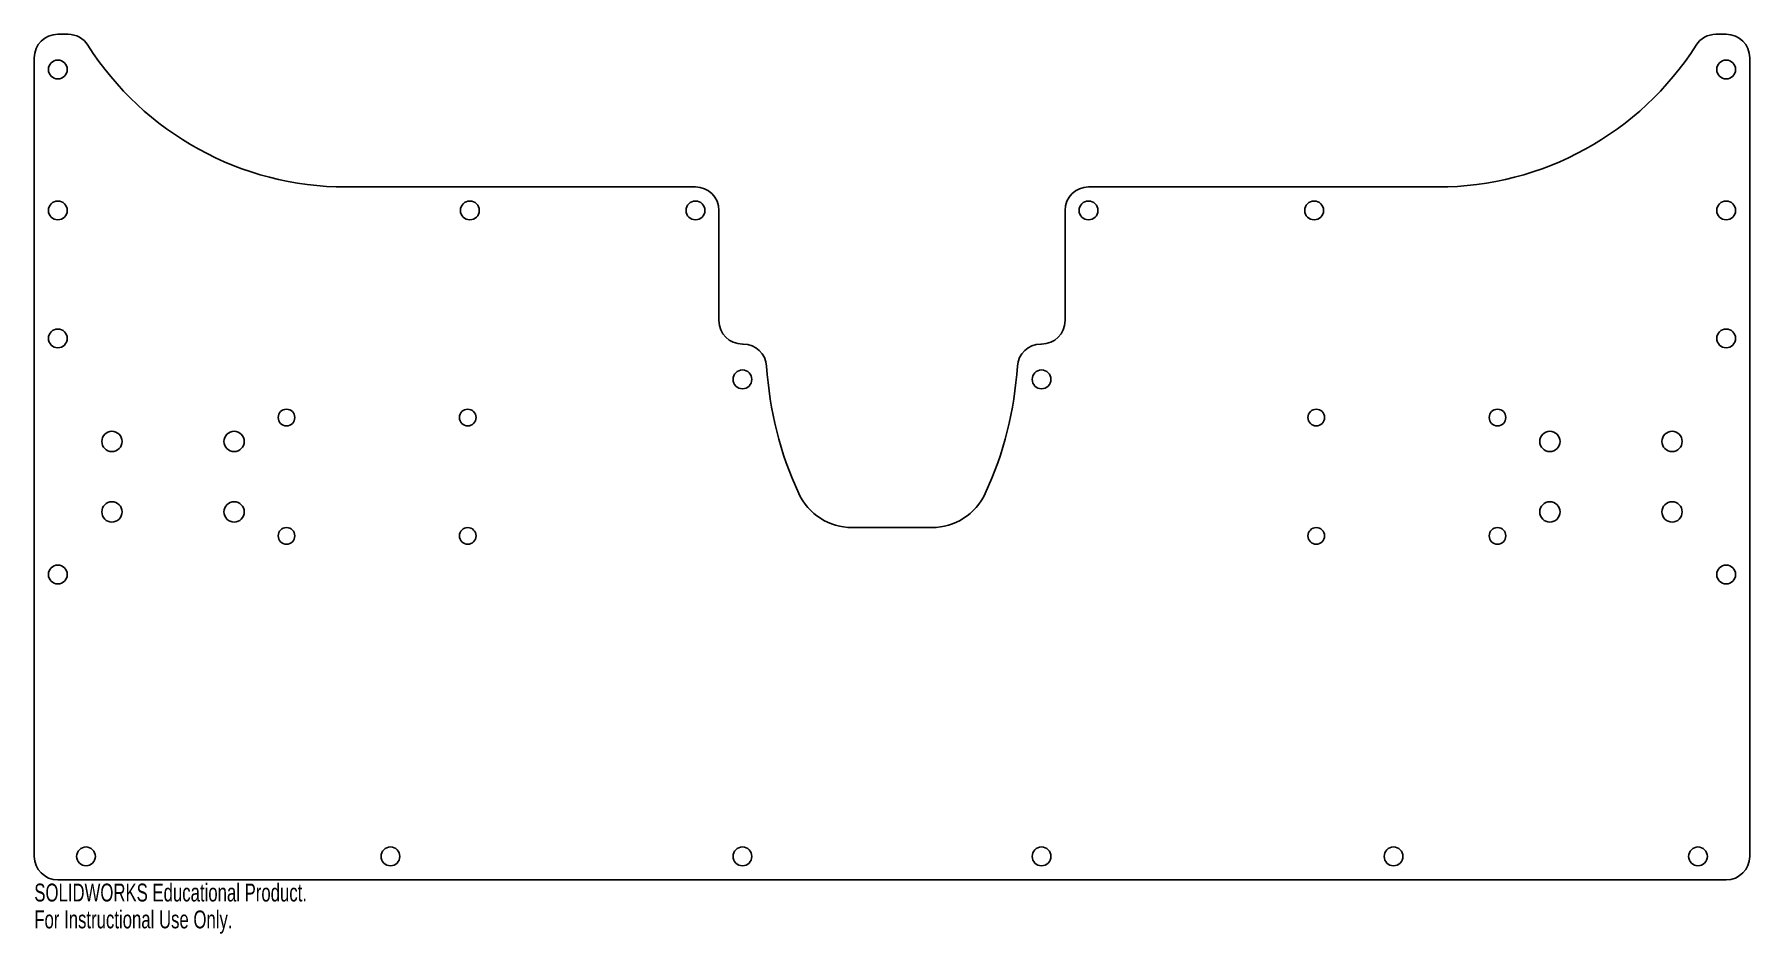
# Model space of a CAD drawing. Header units: inches. Extents: x -9.1 to 9.1, y -1.7 to 7.9.
import ezdxf

# ---------------------------------------------------------------- set-up
doc = ezdxf.new("R2010")
doc.units = ezdxf.units.IN
doc.header["$MEASUREMENT"] = 0
doc.styles.add('SLDTEXTSTYLE0', font='TXT', dxfattribs={"width": 0.7})

msp = doc.modelspace()

# ---------------------------------------------------------------- linework, layer by layer
at = {"color": 7, "linetype": 'Continuous', "lineweight": 25}
for p, q in [((-8.875, 7.875), (-8.766, 7.875)), ((8.875, 7.875), (8.766, 7.875)), ((-9.125, -0.875), (-9.125, 7.625)), ((9.125, -0.875), (9.125, 7.625)), ((-5.81, 6.25), (-2.091, 6.25)), ((5.81, 6.25), (2.091, 6.25)), ((-1.841, 6), (-1.841, 4.827)), ((1.841, 6), (1.841, 4.827)), ((-1.591, 4.577), (-1.583, 4.577)), ((1.591, 4.577), (1.583, 4.577)), ((0.425, 2.625), (-0.425, 2.625)), ((-8.875, -1.125), (8.875, -1.125))]:
    msp.add_line(p, q, dxfattribs=at)
for centre, radius in [((-8.875, 7.5), 0.1), ((8.875, 7.5), 0.1), ((-8.875, 6), 0.1), ((-4.491, 6), 0.1), ((-2.091, 6), 0.1), ((2.091, 6), 0.1), ((4.491, 6), 0.1), ((8.875, 6), 0.1), ((-8.875, 4.638), 0.1), ((8.875, 4.638), 0.1), ((-1.591, 4.202), 0.1), ((1.591, 4.202), 0.1), ((-6.442, 3.796), 0.0886), ((-4.514, 3.796), 0.0886), ((4.514, 3.796), 0.0886), ((6.442, 3.796), 0.0886), ((-8.299, 3.541), 0.108), ((-6.999, 3.541), 0.108), ((6.999, 3.541), 0.108), ((8.299, 3.541), 0.108), ((-8.299, 2.791), 0.108), ((-6.999, 2.791), 0.108), ((6.999, 2.791), 0.108), ((8.299, 2.791), 0.108), ((-6.442, 2.536), 0.0886), ((-4.514, 2.536), 0.0886), ((4.514, 2.536), 0.0886), ((6.442, 2.536), 0.0886), ((-8.875, 2.125), 0.1), ((8.875, 2.125), 0.1), ((-8.575, -0.875), 0.1), ((-5.336, -0.875), 0.1), ((-1.591, -0.875), 0.1), ((1.591, -0.875), 0.1), ((5.336, -0.875), 0.1), ((8.575, -0.875), 0.1)]:
    msp.add_circle(centre, radius, dxfattribs=at)
for centre, radius, start, end in [((-8.875, 7.625), 0.25, 90, 180), ((-8.766, 7.625), 0.25, 32.3924, 90), ((8.766, 7.625), 0.25, 90, 147.6076), ((8.875, 7.625), 0.25, 0, 90), ((-5.81, 9.5), 3.25, 212.3924, 270), ((5.81, 9.5), 3.25, 270, 327.6076), ((-2.091, 6), 0.25, 0, 90), ((2.091, 6), 0.25, 90, 180), ((-1.591, 4.827), 0.25, 180, 270), ((1.591, 4.827), 0.25, 270, 0), ((-1.583, 4.327), 0.25, 3.5472, 90), ((1.583, 4.327), 0.25, 90, 176.4528), ((2.45, 4.577), 3.791, 183.5472, 204.7789), ((-2.45, 4.577), 3.791, 335.2211, 356.4528), ((-0.425, 3.25), 0.625, 204.7789, 270), ((0.425, 3.25), 0.625, 270, 335.2211), ((-8.875, -0.875), 0.25, 180, 270), ((8.875, -0.875), 0.25, 270, 0)]:
    msp.add_arc(centre, radius, start, end, dxfattribs=at)

# ---------------------------------------------------------------- texts
at = {"color": 7, "linetype": 'Continuous', "char_height": 0.1903, "attachment_point": 1, "style": 'SLDTEXTSTYLE0'}
for s, insert in [('SOLIDWORKS Educational Product.', (-9.125, -1.165)), ('For Instructional Use Only.', (-9.125, -1.451))]:
    msp.add_mtext(s, dxfattribs=dict(at, insert=insert))

doc.saveas('drawing.dxf')
